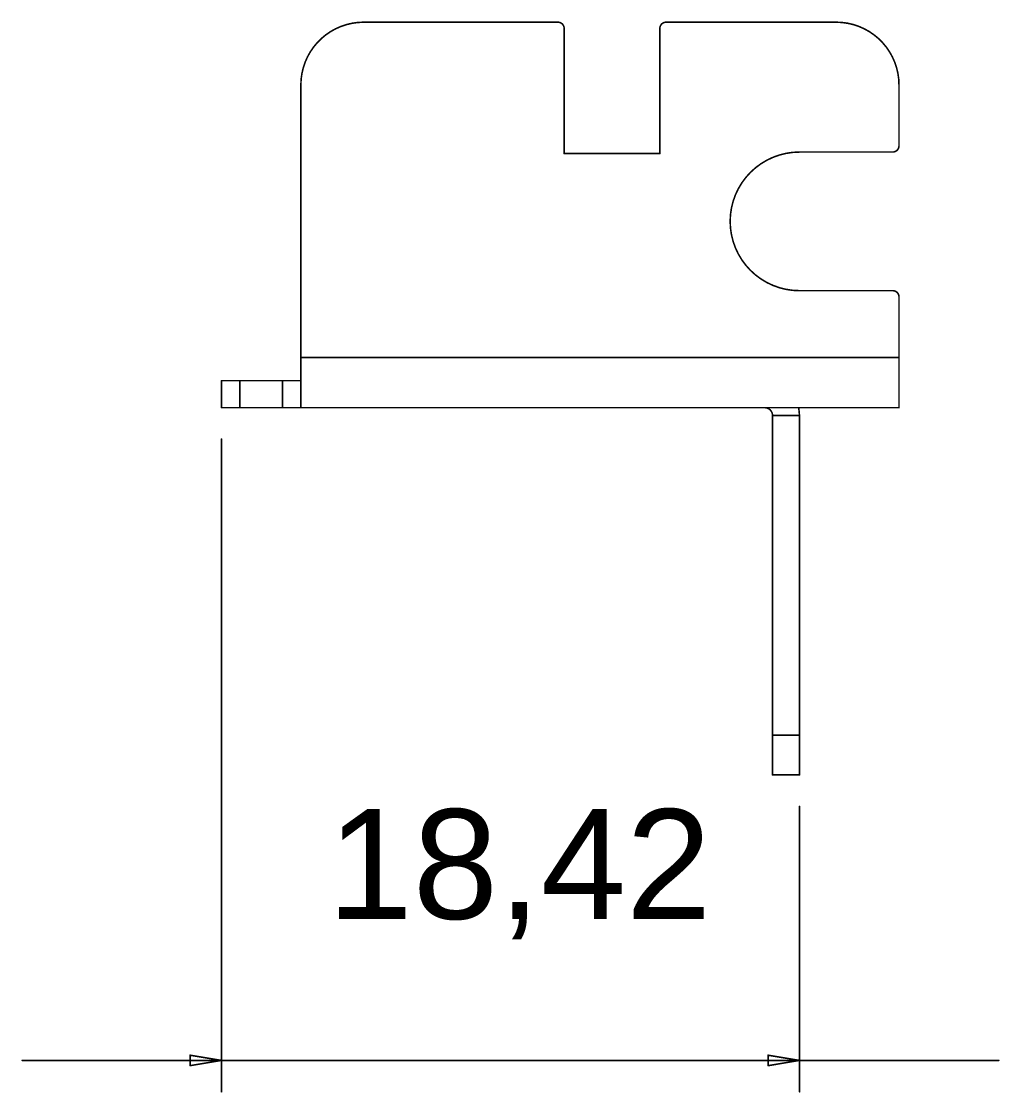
# Model space of a CAD drawing. Header units: millimetres. Extents: x 178 to 562, y 241 to 450.
# Drawn here: x 388.32 to 419.49, y 416.08 to 450.23 of the extents above; entities that cross this region are included whole.
import ezdxf

# ---------------------------------------------------------------- set-up
doc = ezdxf.new("R2010")
doc.units = ezdxf.units.MM
doc.layers.add('Mechanical1', color=6, linetype='Continuous')
doc.styles.add('Arial', font='arial.ttf', dxfattribs={"height": 0.2})

msp = doc.modelspace()

# ---------------------------------------------------------------- linework, layer by layer
at = {"layer": 'Mechanical1', "const_width": 0.05}
for points in [[(397.226, 448.206, -0.414214), (399.226, 450.206)], [(405.416, 450.206, -0.414214), (405.616, 450.006)], [(408.666, 450.006, -0.414214), (408.866, 450.206)], [(414.286, 450.206, -0.414214), (416.286, 448.206)], [(413.116, 441.646, -1), (413.116, 446.066)], [(416.286, 446.266, -0.414214), (416.086, 446.066)], [(416.086, 441.646, -0.414214), (416.286, 441.446)], [(412.006, 437.916, -0.414214), (412.256, 437.666)]]:
    msp.add_lwpolyline(points, format="xyb", dxfattribs=at)
for points in [[(399.226, 450.206), (405.416, 450.206)], [(408.866, 450.206), (414.286, 450.206)], [(405.616, 446.016), (405.616, 450.006)], [(408.666, 446.016), (408.666, 450.006)], [(397.226, 439.512), (397.226, 448.206)], [(416.286, 446.266), (416.286, 448.206)], [(405.616, 446.016), (408.666, 446.016)], [(413.116, 446.066), (416.086, 446.066)], [(413.116, 441.646), (416.086, 441.646)], [(416.286, 439.512), (416.286, 441.446)], [(397.226, 437.916), (397.226, 439.512)], [(397.226, 439.512), (416.286, 439.512)], [(416.286, 437.916), (416.286, 439.512)], [(394.696, 438.776), (395.282, 438.776)], [(394.696, 437.916), (394.696, 438.776)], [(395.282, 438.776), (396.641, 438.776)], [(395.282, 437.916), (395.282, 438.776)], [(396.641, 438.776), (397.226, 438.776)], [(396.641, 437.916), (396.641, 438.776)], [(394.696, 437.916), (395.282, 437.916)], [(395.282, 437.916), (396.641, 437.916)], [(396.641, 437.916), (397.226, 437.916)], [(397.226, 437.916), (416.286, 437.916)], [(413.088, 437.916), (413.095, 437.882)], [(413.095, 437.882), (413.116, 437.666)], [(412.256, 427.476), (412.256, 437.666)], [(412.256, 437.666), (413.116, 437.666)], [(413.116, 427.476), (413.116, 437.666)], [(394.696, 416.104), (394.696, 436.916)], [(412.256, 426.206), (412.256, 427.476)], [(412.256, 427.476), (413.116, 427.476)], [(413.116, 426.206), (413.116, 427.476)], [(412.256, 426.206), (413.116, 426.206)], [(413.116, 416.104), (413.116, 425.206)], [(388.346, 417.104), (394.696, 417.104)], [(393.696, 416.937), (393.696, 417.27)], [(393.696, 417.27), (394.696, 417.104)], [(393.696, 417.104), (394.696, 417.104)], [(393.696, 416.937), (394.696, 417.104)], [(394.696, 417.104), (413.116, 417.104)], [(412.116, 416.937), (412.116, 417.27)], [(412.116, 417.27), (413.116, 417.104)], [(412.116, 417.104), (413.116, 417.104)], [(412.116, 416.937), (413.116, 417.104)], [(413.116, 417.104), (419.466, 417.104)]]:
    msp.add_lwpolyline(points, dxfattribs=at)
at = {"layer": 'Mechanical1', "const_width": 0.025}
for points in [[(399.214, 450.206, 1), (399.239, 450.206, 1)], [(399.214, 450.206, 1), (399.239, 450.206, 1)], [(405.404, 450.206, 1), (405.429, 450.206, 1)], [(405.404, 450.206, 1), (405.429, 450.206, 1)], [(408.854, 450.206, 1), (408.879, 450.206, 1)], [(408.854, 450.206, 1), (408.879, 450.206, 1)], [(414.274, 450.206, 1), (414.299, 450.206, 1)], [(414.274, 450.206, 1), (414.299, 450.206, 1)], [(405.604, 450.006, 1), (405.629, 450.006, 1)], [(405.604, 450.006, 1), (405.629, 450.006, 1)], [(408.654, 450.006, 1), (408.679, 450.006, 1)], [(408.654, 450.006, 1), (408.679, 450.006, 1)], [(397.214, 448.206, 1), (397.239, 448.206, 1)], [(397.214, 448.206, 1), (397.239, 448.206, 1)], [(416.274, 448.206, 1), (416.299, 448.206, 1)], [(416.274, 448.206, 1), (416.299, 448.206, 1)], [(405.604, 446.016, 1), (405.629, 446.016, 1)], [(405.604, 446.016, 1), (405.629, 446.016, 1)], [(408.654, 446.016, 1), (408.679, 446.016, 1)], [(408.654, 446.016, 1), (408.679, 446.016, 1)], [(413.104, 446.066, 1), (413.129, 446.066, 1)], [(413.104, 446.066, 1), (413.129, 446.066, 1)], [(416.074, 446.066, 1), (416.099, 446.066, 1)], [(416.074, 446.066, 1), (416.099, 446.066, 1)], [(416.274, 446.266, 1), (416.299, 446.266, 1)], [(416.274, 446.266, 1), (416.299, 446.266, 1)], [(413.104, 441.646, 1), (413.129, 441.646, 1)], [(413.104, 441.646, 1), (413.129, 441.646, 1)], [(416.074, 441.646, 1), (416.099, 441.646, 1)], [(416.074, 441.646, 1), (416.099, 441.646, 1)], [(416.274, 441.446, 1), (416.299, 441.446, 1)], [(416.274, 441.446, 1), (416.299, 441.446, 1)], [(397.214, 439.512, 1), (397.239, 439.512, 1)], [(397.214, 439.512, 1), (397.239, 439.512, 1)], [(397.214, 439.512, 1), (397.239, 439.512, 1)], [(416.274, 439.512, 1), (416.299, 439.512, 1)], [(416.274, 439.512, 1), (416.299, 439.512, 1)], [(416.274, 439.512, 1), (416.299, 439.512, 1)], [(394.684, 438.776, 1), (394.709, 438.776, 1)], [(394.684, 438.776, 1), (394.709, 438.776, 1)], [(395.27, 438.776, 1), (395.295, 438.776, 1)], [(395.27, 438.776, 1), (395.295, 438.776, 1)], [(395.27, 438.776, 1), (395.295, 438.776, 1)], [(396.628, 438.776, 1), (396.653, 438.776, 1)], [(396.628, 438.776, 1), (396.653, 438.776, 1)], [(396.628, 438.776, 1), (396.653, 438.776, 1)], [(397.214, 438.776, 1), (397.239, 438.776, 1)], [(394.684, 437.916, 1), (394.709, 437.916, 1)], [(394.684, 437.916, 1), (394.709, 437.916, 1)], [(395.27, 437.916, 1), (395.295, 437.916, 1)], [(395.27, 437.916, 1), (395.295, 437.916, 1)], [(395.27, 437.916, 1), (395.295, 437.916, 1)], [(396.628, 437.916, 1), (396.653, 437.916, 1)], [(396.628, 437.916, 1), (396.653, 437.916, 1)], [(396.628, 437.916, 1), (396.653, 437.916, 1)], [(397.214, 437.916, 1), (397.239, 437.916, 1)], [(397.214, 437.916, 1), (397.239, 437.916, 1)], [(397.214, 437.916, 1), (397.239, 437.916, 1)], [(411.994, 437.916, 1), (412.019, 437.916, 1)], [(413.075, 437.916, 1), (413.1, 437.916, 1)], [(413.082, 437.882, 1), (413.107, 437.882, 1)], [(413.082, 437.882, 1), (413.107, 437.882, 1)], [(416.274, 437.916, 1), (416.299, 437.916, 1)], [(416.274, 437.916, 1), (416.299, 437.916, 1)], [(412.244, 437.666, 1), (412.269, 437.666, 1)], [(412.244, 437.666, 1), (412.269, 437.666, 1)], [(412.244, 437.666, 1), (412.269, 437.666, 1)], [(413.104, 437.666, 1), (413.129, 437.666, 1)], [(413.104, 437.666, 1), (413.129, 437.666, 1)], [(413.104, 437.666, 1), (413.129, 437.666, 1)], [(394.684, 436.916, 1), (394.709, 436.916, 1)], [(412.244, 427.476, 1), (412.269, 427.476, 1)], [(412.244, 427.476, 1), (412.269, 427.476, 1)], [(412.244, 427.476, 1), (412.269, 427.476, 1)], [(413.104, 427.476, 1), (413.129, 427.476, 1)], [(413.104, 427.476, 1), (413.129, 427.476, 1)], [(413.104, 427.476, 1), (413.129, 427.476, 1)], [(412.244, 426.206, 1), (412.269, 426.206, 1)], [(412.244, 426.206, 1), (412.269, 426.206, 1)], [(413.104, 426.206, 1), (413.129, 426.206, 1)], [(413.104, 426.206, 1), (413.129, 426.206, 1)], [(413.104, 425.206, 1), (413.129, 425.206, 1)], [(388.334, 417.104, 1), (388.359, 417.104, 1)], [(393.684, 417.27, 1), (393.709, 417.27, 1)], [(393.684, 417.27, 1), (393.709, 417.27, 1)], [(393.684, 417.104, 1), (393.709, 417.104, 1)], [(394.684, 417.104, 1), (394.709, 417.104, 1)], [(394.684, 417.104, 1), (394.709, 417.104, 1)], [(394.684, 417.104, 1), (394.709, 417.104, 1)], [(394.684, 417.104, 1), (394.709, 417.104, 1)], [(394.684, 417.104, 1), (394.709, 417.104, 1)], [(412.104, 417.27, 1), (412.129, 417.27, 1)], [(412.104, 417.27, 1), (412.129, 417.27, 1)], [(412.104, 417.104, 1), (412.129, 417.104, 1)], [(413.104, 417.104, 1), (413.129, 417.104, 1)], [(413.104, 417.104, 1), (413.129, 417.104, 1)], [(413.104, 417.104, 1), (413.129, 417.104, 1)], [(413.104, 417.104, 1), (413.129, 417.104, 1)], [(413.104, 417.104, 1), (413.129, 417.104, 1)], [(419.454, 417.104, 1), (419.479, 417.104, 1)], [(393.684, 416.937, 1), (393.709, 416.937, 1)], [(393.684, 416.937, 1), (393.709, 416.937, 1)], [(412.104, 416.937, 1), (412.129, 416.937, 1)], [(412.104, 416.937, 1), (412.129, 416.937, 1)], [(394.684, 416.104, 1), (394.709, 416.104, 1)], [(413.104, 416.104, 1), (413.129, 416.104, 1)]]:
    msp.add_lwpolyline(points, format="xyb", close=True, dxfattribs=at)

# ---------------------------------------------------------------- texts
at = {"layer": 'Mechanical1', "style": 'Arial'}
msp.add_text('18,42', height=3.5, dxfattribs=at).set_placement((398.073, 421.615))

doc.saveas('drawing.dxf')
